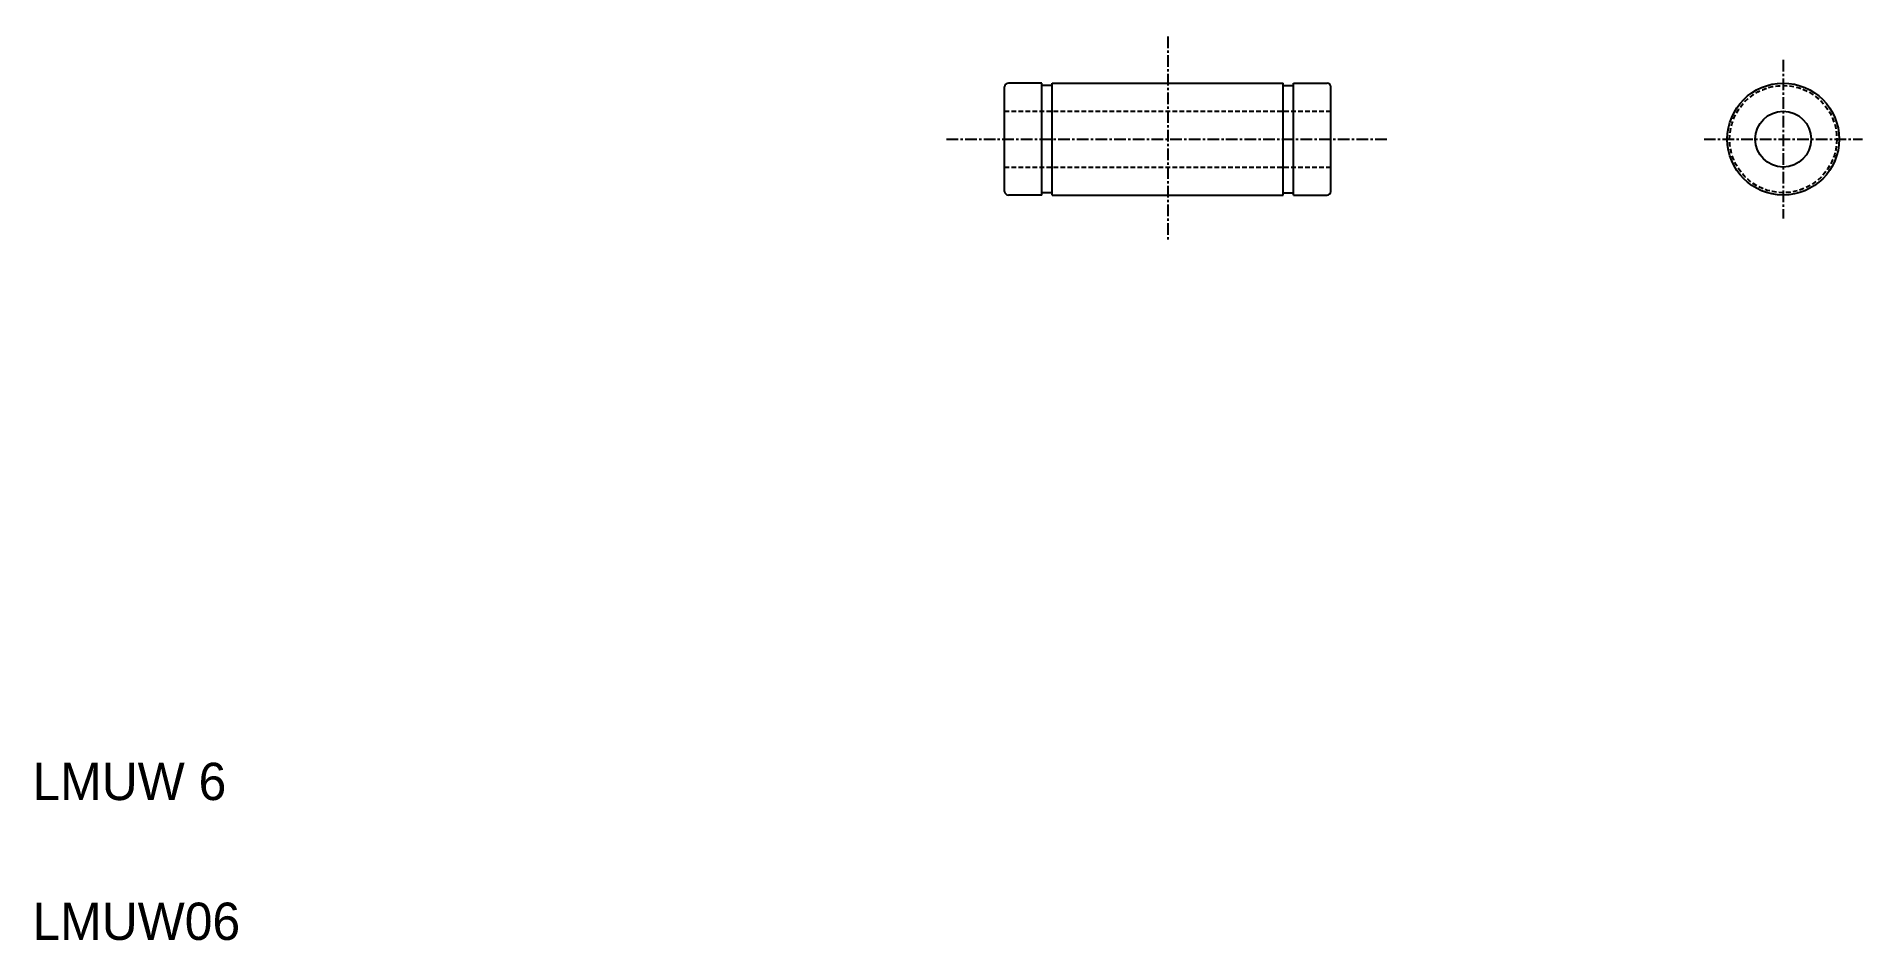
# Model space of a CAD drawing. Extents: x 10 to 206, y 10 to 107.
import ezdxf

# ---------------------------------------------------------------- set-up
doc = ezdxf.new("R2010")
doc.units = 0
doc.linetypes.add('CENTER', pattern=[2, 1.25, -0.25, 0.25, -0.25])
doc.linetypes.add('DASHED', pattern=[0.75, 0.5, -0.25])
doc.layers.get('0').update_dxf_attribs({"linetype": 'CONTINUOUS'})
doc.layers.add('CENTER', color=1, linetype='CENTER')

msp = doc.modelspace()

# ---------------------------------------------------------------- linework, layer by layer
at = {"color": 7, "linetype": 'CONTINUOUS'}
for p, q in [((118.32, 101.88), (114.72, 101.88)), ((116.52, 101.88), (116.52, 101.88)), ((117.42, 101.88), (117.42, 101.88)), ((118.32, 89.88), (118.32, 101.88)), ((119.42, 101.88), (144.22, 101.88)), ((119.42, 89.88), (119.42, 101.88)), ((144.22, 89.88), (144.22, 101.88)), ((145.32, 101.88), (148.92, 101.88)), ((145.32, 89.88), (145.32, 101.88)), ((114.32, 90.28), (114.32, 101.48)), ((119.42, 101.63), (118.32, 101.63)), ((144.22, 101.63), (145.32, 101.63)), ((149.32, 90.28), (149.32, 101.48)), ((119.42, 90.13), (118.32, 90.13)), ((118.32, 89.88), (114.72, 89.88)), ((119.42, 89.88), (144.22, 89.88)), ((145.32, 89.88), (148.92, 89.88))]:
    msp.add_line(p, q, dxfattribs=at)
at = {"color": 3, "linetype": 'DASHED'}
for p, q in [((114.32, 98.88), (149.32, 98.88)), ((114.32, 92.88), (149.32, 92.88))]:
    msp.add_line(p, q, dxfattribs=at)
msp.add_line((144.22, 90.13), (145.32, 90.13))
at = {"color": 7, "linetype": 'CONTINUOUS'}
for radius in [6, 3]:
    msp.add_circle((197.86, 95.88), radius, dxfattribs=at)
at = {"color": 3, "linetype": 'DASHED'}
msp.add_circle((197.86, 95.88), 5.75, dxfattribs=at)
at = {"color": 7, "linetype": 'CONTINUOUS'}
for centre, start, end in [((114.72, 101.48), 90, 180), ((148.92, 101.48), 0, 90), ((114.72, 90.28), 180, 270), ((148.92, 90.28), 270, 0)]:
    msp.add_arc(centre, 0.4, start, end, dxfattribs=at)
at = {"layer": 'CENTER', "color": 1, "linetype": 'CENTER'}
for p, q in [((131.82, 106.88), (131.82, 84.88)), ((197.86, 104.38), (197.86, 87.38)), ((108.07, 95.88), (155.57, 95.88)), ((189.36, 95.88), (206.36, 95.88))]:
    msp.add_line(p, q, dxfattribs=at)

# ---------------------------------------------------------------- texts
at = {"color": 7, "linetype": 'CONTINUOUS'}
for s, p in [('LMUW 6', (10, 25)), ('LMUW06', (10, 10))]:
    msp.add_text(s, height=4, dxfattribs=at).set_placement(p)

doc.saveas('drawing.dxf')
